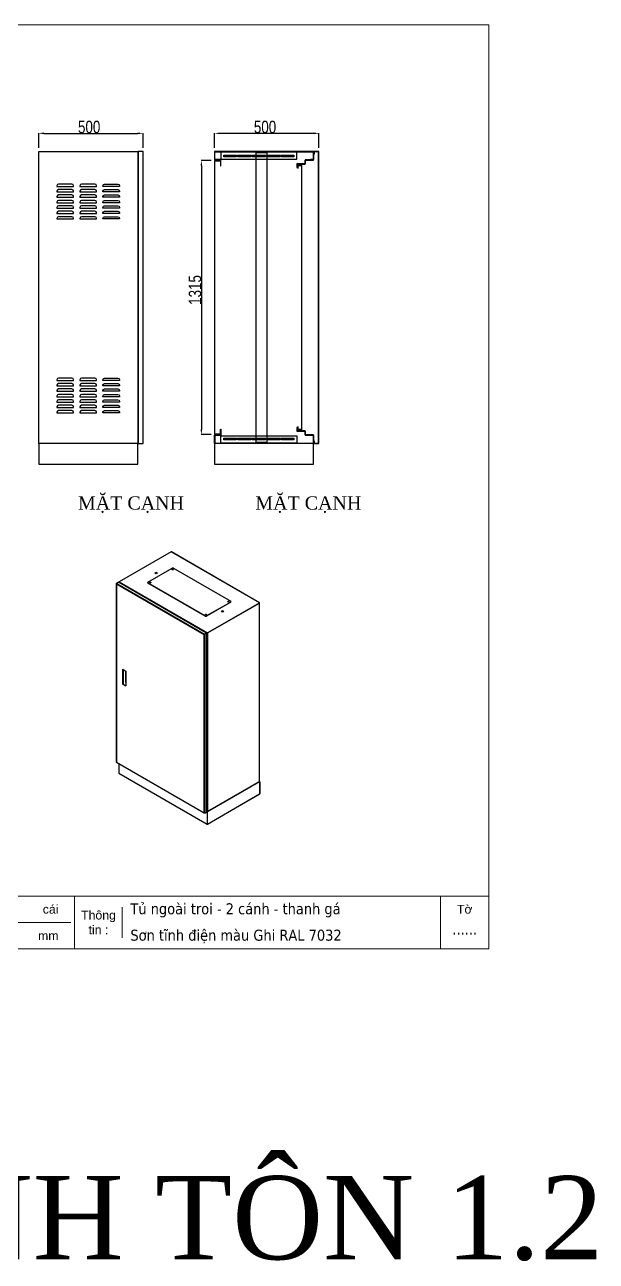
# Model space of a CAD drawing. Header units: inches. Extents: x 21 to 136330, y 8 to 58290.
# Drawn here: x 96423 to 99164, y 20043 to 25972 of the extents above; entities that cross this region are included whole.
import ezdxf
from ezdxf.enums import TextEntityAlignment as Align

# ---------------------------------------------------------------- set-up
doc = ezdxf.new("R2010")
doc.units = ezdxf.units.IN
doc.header["$MEASUREMENT"] = 0
doc.layers.add('0 KHUNG KT01', color=7, linetype='Continuous')
doc.layers.add('1-EMC-ACESS', color=4, linetype='Continuous')
doc.layers.add('0 TĂNG CỨNG', color=7, linetype='Continuous', lineweight=15)
doc.layers.add('@.DM. KÍCH THƯỚC', color=8, linetype='Continuous', transparency=0.2)
doc.layers.add('@.DM. KÍCH THƯỚC @ 1', color=8, linetype='Continuous', transparency=0.2)
doc.styles.add('ARIAL', font='arial.ttf')
doc.styles.add('roman', font='roman.shx', dxfattribs={"width": 0.8})
doc.styles.add('Tahoma (Input Text)', font='tahoma.ttf')
doc.dimstyles.new('Kích thước Duy Mạnh', dxfattribs={"dimtxt": 30, "dimasz": 25, "dimexe": 1.25, "dimexo": 20, "dimtad": 1, "dimdec": 1, "dimtxsty": 'roman', "dimcen": 2.5, "dimclrd": 8, "dimclre": 8, "dimclrt": 2, "dimadec": 0, "dimazin": 0, "dimtfac": 1, "dimtdec": 1, "dimtix": 1, "dimtmove": 0, "dimatfit": 3, "dimfxl": 1, "dimtfillclr": 1, "dimarcsym": 0})

# ---------------------------------------------------------------- blocks, each defined once
blk = doc.blocks.new('*D1578')
at = {"layer": '@.DM. KÍCH THƯỚC', "color": 8, "lineweight": -2, "transparency": 16777216}
for p, q in [((97316.8, 25322), (97269.1, 25322)), ((97316.8, 24007), (97269.1, 24007))]:
    blk.add_line(p, q, dxfattribs=at)
at = {"layer": '@.DM. KÍCH THƯỚC', "lineweight": -2, "transparency": 16777216}
blk.add_line((97270.3, 25297), (97270.3, 24032), dxfattribs=at)
at = {"layer": '@.DM. KÍCH THƯỚC', "transparency": 16777216}
for points in [[(97266.2, 25297), (97274.5, 25297), (97270.3, 25322)], [(97266.2, 24032), (97274.5, 24032), (97270.3, 24007)]]:
    blk.add_solid(points, dxfattribs=at)
at = {"layer": 'Defpoints', "color": 0, "transparency": 16777216}
for p in [(97336.8, 25322), (97270.3, 24007), (97336.8, 24007)]:
    blk.add_point(p, dxfattribs=at)
at = {"layer": '@.DM. KÍCH THƯỚC', "color": 2, "transparency": 16777216, "insert": (97209.7, 24629.1), "char_height": 60, "attachment_point": 1, "rotation": 90, "style": 'roman'}
blk.add_mtext('1315', dxfattribs=at)
blk = doc.blocks.new('*D1579')
at = {"layer": '@.DM. KÍCH THƯỚC', "color": 8, "lineweight": -2, "transparency": 16777216}
for p, q in [((96490.5, 25381.5), (96490.5, 25452.9)), ((96990.5, 25381.5), (96990.5, 25452.9))]:
    blk.add_line(p, q, dxfattribs=at)
at = {"layer": '@.DM. KÍCH THƯỚC', "lineweight": -2, "transparency": 16777216}
blk.add_line((96515.5, 25451.6), (96965.5, 25451.6), dxfattribs=at)
at = {"layer": '@.DM. KÍCH THƯỚC', "transparency": 16777216}
for points in [[(96515.5, 25455.8), (96515.5, 25447.4), (96490.5, 25451.6)], [(96965.5, 25455.8), (96965.5, 25447.4), (96990.5, 25451.6)]]:
    blk.add_solid(points, dxfattribs=at)
at = {"layer": 'Defpoints', "color": 0, "transparency": 16777216}
for p in [(96990.5, 25451.6), (96490.5, 25361.5), (96990.5, 25361.5)]:
    blk.add_point(p, dxfattribs=at)
at = {"layer": '@.DM. KÍCH THƯỚC', "color": 2, "transparency": 16777216, "insert": (96678.8, 25512.2), "char_height": 60, "attachment_point": 1, "style": 'roman'}
blk.add_mtext('500', dxfattribs=at)
blk = doc.blocks.new('*D1584')
at = {"layer": '@.DM. KÍCH THƯỚC', "color": 8, "lineweight": -2, "transparency": 16777216}
for p, q in [((97333.8, 25381.5), (97333.8, 25452.9)), ((97833.8, 25381.5), (97833.8, 25452.9))]:
    blk.add_line(p, q, dxfattribs=at)
at = {"layer": '@.DM. KÍCH THƯỚC', "lineweight": -2, "transparency": 16777216}
blk.add_line((97808.8, 25451.6), (97358.8, 25451.6), dxfattribs=at)
at = {"layer": '@.DM. KÍCH THƯỚC', "transparency": 16777216}
for points in [[(97358.8, 25455.8), (97358.8, 25447.4), (97333.8, 25451.6)], [(97808.8, 25455.8), (97808.8, 25447.4), (97833.8, 25451.6)]]:
    blk.add_solid(points, dxfattribs=at)
at = {"layer": 'Defpoints', "color": 0, "transparency": 16777216}
for p in [(97333.8, 25451.6), (97333.8, 25361.5), (97833.8, 25361.5)]:
    blk.add_point(p, dxfattribs=at)
at = {"layer": '@.DM. KÍCH THƯỚC', "color": 2, "transparency": 16777216, "insert": (97522.1, 25512.2), "char_height": 60, "attachment_point": 1, "style": 'roman'}
blk.add_mtext('500', dxfattribs=at)
blk = doc.blocks.new('KHUNG KT1')
at = {"color": 7}
for p, q in [((7128, -4752), (0, -4752)), ((2294.1, -4752), (2294.1, -5040)), ((4052.8, -4752), (4052.8, -5040)), ((4868.8, -4752), (4868.8, -5040)), ((6864, -4752), (6864, -5040)), ((5128.7, -4812), (5128.7, -4980)), ((4848, -4896), (0, -4896))]:
    blk.add_line(p, q, dxfattribs=at)
blk.add_lwpolyline([(0, 0), (7128, 0), (7128, -5040), (0, -5040)], close=True, dxfattribs=at)
at = {"layer": '0 KHUNG KT01'}
for p, q in [((1077.9, -4752), (1077.9, -4896)), ((476.3, -4896), (476.3, -5040)), ((1385.1, -4896), (1385.1, -5040))]:
    blk.add_line(p, q, dxfattribs=at)
at = {"color": 2, "char_height": 48, "style": 'ARIAL'}
for s, insert, width, attachment_point in [('  Tên sản phẩm :', (2299.1, -4824), 2202.321, 4), ('  Số lượng :', (4052.8, -4824), 2202.321, 4), ('  Thiết kế :', (0, -4824), 2202.321, 4), ('  Khách hàng :', (1066.9, -4824), 2202.321, 4), ('cái', (4695, -4824), 2202.321, 4), ('Thông\\Ptin :', (4998.8, -4896), 259.945, 5), ('Tờ', (6996, -4824), 264, 5), ('CNC:', (18.2, -4968), 2202.321, 4), ('  Nhận đơn :', (451.9, -4968), 2202.321, 4), ('  Giao hàng :', (1356.7, -4968), 2202.321, 4), ('  Kích thước :', (2307, -4968), 2202.321, 4), ('mm', (3729.5, -4968), 2202.321, 4), ('  Loại tôn :', (4052.8, -4968), 2202.321, 4), ('mm', (4669.3, -4968), 2202.321, 4)]:
    blk.add_mtext(s, dxfattribs=dict(at, insert=insert, width=width, attachment_point=attachment_point))
at = {"color": 1, "style": 'Tahoma (Input Text)', "flags": 8}
for tag, p in [('#03', (1514.7, -4846.3)), ('#01', (328.9, -4851.1)), ('#05', (2819, -4851.1)), ('#07', (4424, -4851.1)), ('#09', (5172.9, -4851.1)), ('#02', (189.8, -4995.1)), ('#04', (1755.3, -4995.1)), ('#06', (2727.8, -4995.1)), ('#08', (4382.7, -4995.1)), ('#10', (5172.9, -4995.1))]:
    blk.add_attdef(tag, p, '', height=60, dxfattribs=at)
blk.add_attdef('#11', text='', height=60, dxfattribs=at).set_placement((6996, -4961.6), align=Align.CENTER)
at = {"layer": '0 TĂNG CỨNG', "color": 1, "style": 'ARIAL'}
blk.add_attdef('#12', (852.8, -4987.6), '', height=60, dxfattribs=at)
blk = doc.blocks.new('SRFWTRGNM')
for p, q in [((216.6, 642.8), (-32.1, 499.2)), ((640.9, 397.9), (216.6, 642.8)), ((641.6, 398.3), (218.2, 642.7)), ((106.1, 497.2), (221.7, 564)), ((228, 564), (502.8, 405.4)), ((-46, 488.8), (-46, -364.8)), ((-45.9, 489.2), (-45.2, 488.7)), ((-45.3, 491.6), (-36.1, 496.9)), ((-45.3, 489.7), (-45.3, 491.6)), ((-44.5, 491.1), (-45.3, 491.6)), ((-45.3, 489.7), (-44.9, 489.5)), ((-45.3, 487.9), (-45.3, -365.7)), ((375.2, 245.1), (-45.3, 487.9)), ((-35.3, 496.5), (-44.5, 491.1)), ((-44.5, 491.1), (-44.5, 490)), ((-44.4, 491.1), (-35.2, 496.4)), ((-44.4, 491.1), (-43.8, 490.7)), ((-44.4, 490.1), (-44.4, 491.1)), ((-44.4, 490.1), (-44.4, 490.1)), ((-43.8, 490.7), (376.8, 247.9)), ((-36.1, 496.9), (-35.3, 496.5)), ((-35.3, 496.5), (-35.3, 496.4)), ((386.8, 252.8), (-35.2, 496.4)), ((387.5, 253.1), (-33.7, 496.3)), ((-32.7, 495.8), (-32.7, 497.4)), ((-32.1, 499.2), (392.2, 254.3)), ((-31.9, 495.3), (-32.1, 495.6)), ((-32.1, 495.6), (-32.1, 495.4)), ((-32.1, 495.6), (-31.9, 495.3)), ((389, 252.5), (-32.1, 495.6)), ((104.7, 494.5), (104.7, 495.4)), ((106.1, 492.7), (106.1, 493.6)), ((380.8, 335), (106.1, 493.6)), ((380.8, 334), (106.1, 492.7)), ((502.8, 401.7), (387.1, 335)), ((502.8, 400.8), (387.1, 334)), ((392.2, 254.3), (640.9, 397.9)), ((640.9, 397), (392.2, 253.4)), ((392.2, 253.4), (640.9, 397)), ((502.8, 401.7), (502.8, 400.8)), ((504.1, 402.6), (504.1, 403.6)), ((641.6, 398.3), (640.9, 397.9)), ((640.9, 397), (640.9, 397.9)), ((640.9, -458.5), (640.9, 397)), ((641.6, -457.6), (641.6, 397.9)), ((380.8, 335), (380.8, 334)), ((387.1, 334), (387.1, 335)), ((376, 245.6), (375.2, 245.1)), ((375.2, -608.5), (375.2, 245.1)), ((376, 247.2), (376, 245.6)), ((376, 245.6), (377.4, 244.8)), ((377.6, 245.9), (376.7, 245.4)), ((376.7, 245.4), (377.6, 245.9)), ((376.8, 247.9), (376.8, 246.9)), ((376.8, 247.9), (377.5, 247.5)), ((377.5, 246.5), (376.8, 246.9)), ((386.8, 252.8), (377.5, 247.5)), ((377.5, 246.5), (377.5, 247.5)), ((377.5, 246.5), (377.6, 246.6)), ((386.9, 252.8), (377.6, 247.4)), ((377.6, 245.6), (377.6, 247.4)), ((377.6, 247.4), (378.4, 246.9)), ((378.4, 245.1), (377.6, 245.6)), ((378.4, 246.9), (387.7, 252.3)), ((378.4, 246.9), (378.4, 245.1)), ((378.4, 245.1), (378.4, -608.5)), ((386.8, 252.8), (386.8, 252.7)), ((387.7, 252.3), (386.9, 252.8)), ((387.7, 184.9), (387.7, 252.3)), ((389, 252.5), (388.3, 252.1)), ((388.3, 252.1), (389, 252.5)), ((388.3, 185.9), (388.3, 252.5)), ((392.2, 254.3), (389, 252.5)), ((389, 252.5), (390, 253)), ((389, -601.2), (389, 252.5)), ((392.2, 253.4), (391.4, 253.8)), ((392.2, 254.3), (392.2, 253.4)), ((392.2, 253.4), (392.2, -602.1)), ((387.7, 135.9), (387.7, 184.9)), ((387.7, -151.9), (387.7, 135.9)), ((388.3, -150.9), (388.3, 136.9)), ((-14.3, 79), (0, 70.7)), ((-14.3, 7.3), (-14.3, 79)), ((-13.5, 78.5), (-13.5, 7.8)), ((-0.3, 17.3), (-0.3, 70.9)), ((0, 70.7), (0, -0.9)), ((-14.3, 7.3), (-13.5, 7.8)), ((0, -0.9), (-14.3, 7.3)), ((-13.5, 7.8), (0, 0)), ((-0.3, 18.2), (0, 18.4)), ((0, 17.5), (-0.3, 17.3)), ((387.7, -200.9), (387.7, -151.9)), ((387.7, -488.7), (387.7, -200.9)), ((388.3, -487.8), (388.3, -199.9)), ((-45.3, -365.7), (375.2, -608.5)), ((-44.9, -366.8), (375.7, -609.6)), ((-33.7, -373.2), (-33.7, -418.4)), ((-33.7, -418.4), (390.6, -663.4)), ((-32.6, -419.8), (390.4, -664)), ((392.2, -602.1), (640.9, -458.5)), ((640.9, -458.5), (392.2, -602.1)), ((640.9, -459.4), (392.2, -603)), ((640.9, -461.3), (392.2, -604.9)), ((640.7, -460.2), (641.7, -460.8)), ((640.8, -460.4), (640.8, -460.4)), ((640.8, -460.4), (641.6, -460.9)), ((640.9, -459.4), (640.9, -458.5)), ((640.9, -459.4), (642.5, -460.4)), ((640.9, -461.3), (641.6, -460.9)), ((641.6, -460.9), (641.6, -518.4)), ((641.7, -460.8), (642.5, -460.4)), ((641.7, -518.4), (641.7, -460.8)), ((642.5, -460.4), (642.5, -517.9)), ((387.7, -537.7), (387.7, -488.7)), ((391.4, -663.7), (640.8, -519.7)), ((391.5, -662.8), (641.6, -518.4)), ((641.7, -518.4), (641.6, -518.3)), ((642.5, -517.9), (641.7, -518.4)), ((387.7, -605), (387.7, -537.7)), ((388.3, -603.4), (388.3, -536.7)), ((376, -608.8), (376, -609.7)), ((376.8, -609.5), (376.8, -608.9)), ((377.5, -609.9), (376.8, -609.5)), ((377.4, -608.9), (377.5, -608.9)), ((377.5, -608.9), (377.5, -609.9)), ((377.6, -608.9), (377.5, -608.9)), ((377.5, -609.9), (377.6, -609.8)), ((377.6, -609.9), (377.6, -608.8)), ((377.6, -609.9), (378.4, -610.4)), ((378.4, -610.4), (387.7, -605)), ((378.4, -608.5), (378.4, -610.4)), ((389, -604.9), (388.1, -604.4)), ((388.3, -600), (389, -601.2)), ((389, -601.2), (388.3, -600)), ((388.3, -600.8), (389, -601.2)), ((390.6, -602.9), (388.3, -601.6)), ((389.8, -604.4), (389, -604.9)), ((389, -604.9), (390.6, -605.8)), ((390.6, -603), (389.2, -603.8)), ((389.8, -604.4), (391.4, -605.3)), ((390.6, -603), (390.6, -602.9)), ((392, -603.8), (390.6, -603)), ((391.4, -605.3), (390.6, -605.8)), ((390.6, -605.8), (390.6, -663.4)), ((391.4, -604.4), (390.7, -604.8)), ((391.5, -605.3), (390.7, -604.8)), ((390.7, -604.8), (390.7, -604.9)), ((391.4, -604.4), (392.2, -604.9)), ((391.4, -662.9), (391.4, -605.3)), ((391.5, -605.3), (392.2, -604.9)), ((391.5, -662.8), (391.5, -605.3)), ((392.2, -603), (391.8, -602.3)), ((392.2, -602.1), (392.2, -603)), ((390.6, -663.4), (391.4, -662.9)), ((391.5, -662.8), (391.4, -662.8))]:
    blk.add_line(p, q)
for centre, major_axis, start_param, end_param in [((218.2, 640.1), (-1.59, 2.76), 5.497787, 6.283185), ((145.3, 539.5), (5.25, 0), 0.152109, 2.989484), ((224.9, 557), (3.37, 0), 0.237941, 2.903652), ((224.9, 562.2), (4.5, 0), 0.785398, 2.356194), ((-43.8, 488.8), (-2.25, 0), 6.021386, 7.068583), ((-43.8, 488.8), (-2.25, 0), 5.497787, 6.021386), ((-43.8, 488.8), (1.13, 1.95), 1.308997, 2.356194), ((-43.8, 488.8), (1.13, 1.95), 0.785398, 1.308997), ((-30.5, 497.4), (-2.25, 0), 6.186948, 6.544985), ((-30.5, 496.5), (-1.59, 2.76), 0, 1.570796), ((-30.5, 496.5), (-1.59, 2.76), 1.047198, 1.570796), ((109.2, 495.4), (-4.5, 0), 5.497787, 7.068583), ((109.2, 494.5), (-4.5, 0), 0, 0.785398), ((116.7, 494.5), (3.38, 0), 0.237941, 2.903652), ((463.5, 355.8), (5.25, 0), 0.152109, 2.989484), ((492.1, 402.6), (3.37, 0), 0.237941, 2.903652), ((499.6, 403.6), (4.5, 0), 5.497787, 7.068583), ((499.6, 402.6), (4.5, 0), 5.497787, 6.283185), ((639.3, 397.9), (2.25, 0), 5.497787, 6.544985), ((384, 340.2), (3.38, 0), 0.237941, 2.903652), ((384, 336.8), (-4.5, 0), 0.785398, 2.356194), ((384, 335.9), (4.5, 0), 3.926991, 5.497787), ((376.8, 246), (-1.12, -1.95), 4.45059, 5.497787), ((376.8, 246), (2.25, 0), 3.926991, 4.974188), ((376.8, 246), (-1.13, -1.95), 3.926991, 4.45059), ((376.8, 246), (0.562, 0.974), 0.785398, 2.356194), ((376.8, 246), (-1.12, 0), 0.785398, 2.356194), ((376.8, 246), (2.25, 0), 4.974188, 5.497787), ((390.6, 254.3), (-2.25, 0), 1.308997, 2.356194), ((386.1, 185.9), (2.25, 0), 5.497787, 6.283185), ((386.1, 136.9), (2.25, 0), 5.497787, 7.068583), ((386.1, -150.9), (2.25, 0), 5.497787, 6.283185), ((386.1, -199.9), (2.25, 0), 5.497787, 7.068583), ((-43.8, -364.8), (-2.25, 0), 0, 0.785398), ((-43.8, -364.8), (-1.12, -1.95), 5.497787, 6.283185), ((639.3, -460.4), (1.13, -1.95), 1.308997, 1.570796), ((639.3, -460.4), (1.13, -1.95), 0.785398, 1.308997), ((639.3, -457.6), (2.25, 0), 5.497787, 6.283185), ((639.3, -456.7), (1.59, -2.76), 0, 0.881635), ((386.1, -487.8), (2.25, 0), 5.497787, 6.283185), ((386.1, -536.7), (2.25, 0), 5.497787, 7.068583), ((376.8, -607.6), (-1.12, -1.95), 5.497787, 6.544985), ((376.8, -607.6), (-2.25, 0), 0.785398, 1.832596), ((376.8, -607.6), (-1.12, -1.95), 0.261799, 0.785398), ((376.8, -607.6), (-2.25, 0), 1.832596, 2.356194), ((390.6, -600.3), (1.59, -2.76), 4.712389, 5.235988), ((390.6, -600.3), (1.59, -2.76), 4.712389, 6.283185), ((390.6, -604), (-1.12, -1.95), 4.974188, 5.497787), ((390.6, -604), (-1.12, -1.95), 4.28531, 4.974188), ((390.6, -604), (-0.562, -0.974), 3.926991, 5.497787), ((390.6, -601.2), (2.25, 0), 4.45059, 5.497787), ((390.6, -604), (0.563, -0.974), 0.785398, 2.356194), ((390.6, -604), (-1.13, 1.95), 4.45059, 4.775053), ((390.6, -604), (-1.13, 1.95), 3.926991, 4.45059)]:
    blk.add_ellipse(centre, major_axis=major_axis, ratio=0.57735, start_param=start_param, end_param=end_param)
for centre, major_axis in [((145.3, 540.4), (-5.25, 0)), ((224.9, 557.9), (3.37, 0)), ((116.7, 495.4), (3.38, 0)), ((463.5, 356.7), (-5.25, 0)), ((492.1, 403.6), (3.37, 0)), ((384, 341.1), (3.38, 0))]:
    blk.add_ellipse(centre, major_axis=major_axis, ratio=0.57735)
for points in [[(-36.1, 496.9), (-35.8, 497), (-35.4, 497), (-35.1, 496.8)], [(-35.1, 496.4), (-35.2, 496.5), (-35.2, 496.5), (-35.3, 496.5)], [(-35.2, 496.4), (-34.9, 496.5), (-34.6, 496.5), (-34.4, 496.5)], [(-35.1, 496.8), (-34.8, 496.8), (-34.6, 496.7), (-34.4, 496.5)], [(-34.7, 496.5), (-34.8, 496.6), (-34.9, 496.7), (-35.1, 496.8)], [(-34.4, 496.5), (-34.3, 496.5), (-34.2, 496.5), (-34.1, 496.5)], [(-34.1, 496.5), (-34, 496.5), (-33.8, 496.4), (-33.7, 496.3)], [(387.2, 253.1), (387.1, 253.1), (386.9, 253), (386.8, 252.8)], [(386.9, 252.8), (386.9, 252.7), (387, 252.7), (387, 252.7)], [(387.3, 253.2), (387.3, 253.2), (387.2, 253.2), (387.2, 253.1)], [(387.7, 252.5), (387.8, 253), (387.6, 253.2), (387.3, 253.2)], [(388.3, 252.4), (388.2, 252.4), (388, 252.4), (387.7, 252.3)], [(388.3, 252.4), (388.2, 252.5), (388.1, 252.5), (388, 252.5)], [(-33.7, -418.4), (-33.6, -418.8), (-33.4, -419.1), (-33.1, -419.4)], [(-33.1, -419.4), (-32.9, -419.6), (-32.8, -419.7), (-32.6, -419.8)], [(641.1, -519.4), (641, -519.5), (640.9, -519.6), (640.8, -519.7)], [(641.3, -519.2), (641.2, -519.2), (641.2, -519.3), (641.1, -519.4)], [(641.6, -518.4), (641.5, -518.7), (641.4, -519), (641.3, -519.2)], [(641.9, -518.7), (641.7, -518.9), (641.5, -519), (641.3, -519.1)], [(641.5, -518.9), (641.6, -518.8), (641.8, -518.8), (641.9, -518.7)], [(641.6, -518.5), (641.6, -518.4), (641.7, -518.4), (641.7, -518.4)], [(642.5, -517.9), (642.4, -518.2), (642.2, -518.5), (641.9, -518.7)], [(387.7, -605), (388.1, -604.6), (388.3, -604), (388.3, -603.4)], [(390.8, -663.5), (391.2, -663.8), (391.5, -663.7), (391.5, -663.4)], [(391.4, -662.9), (391.3, -662.9), (391.3, -663), (391.3, -663)], [(391.5, -663.4), (391.6, -663.2), (391.5, -663), (391.5, -662.8)]]:
    blk.add_open_spline(points, degree=3)
for points, knots in [([(387, 252.7), (387.2, 252.7), (387.3, 252.6), (387.6, 252.5), (387.8, 252.5), (387.9, 252.5), (388, 252.5), (388, 252.5)], [0, 0, 0, 0, 0.0693695, 0.0693695, 0.1384765, 0.1384765, 0.1564909, 0.1564909, 0.1564909, 0.1564909]), ([(387.2, 252.6), (387.2, 252.7), (387.2, 252.7), (387.3, 252.9), (387.3, 253), (387.3, 253.2)], [-0.09649044, -0.09649044, -0.09649044, -0.09649044, -0.08453239, -0.08453239, 0, 0, 0, 0]), ([(387.2, 252.7), (387.2, 252.7), (387.2, 252.7), (387.2, 252.8), (387.2, 253), (387.2, 253.1)], [-0.09701806, -0.09701806, -0.09701806, -0.09701806, -0.09001923, -0.09001923, 0, 0, 0, 0]), ([(388, 252.5), (388.1, 252.5), (388.2, 252.5), (388.3, 252.5), (388.3, 252.5), (388.3, 252.5)], [0, 0, 0, 0, 0.06575537, 0.06575537, 0.09008706, 0.09008706, 0.09008706, 0.09008706]), ([(388.3, 252.5), (388.3, 252.5), (388.3, 252.5), (388.3, 252.4), (388.3, 252.4), (388.3, 252.4), (388.3, 252.4)], [-0.518658, -0.518658, -0.518658, -0.518658, -0.3376904, -0.3376904, -0.3376904, -0.3123669, -0.3123669, -0.3123669, -0.3123669]), ([(391.3, -663), (391.1, -663.1), (391, -663.2), (390.8, -663.4), (390.7, -663.6), (390.6, -663.8), (390.5, -663.8), (390.4, -663.9), (390.4, -664), (390.4, -664)], [0, 0, 0, 0, 0.0693757, 0.0693757, 0.1384825, 0.1384825, 0.2062242, 0.2062242, 0.2465068, 0.2465068, 0.2465068, 0.2465068]), ([(390.4, -664), (390.4, -664), (390.4, -664), (390.4, -664), (390.4, -663.9), (390.5, -663.7), (390.6, -663.4)], [-0.5098141, -0.5098141, -0.5098141, -0.5098141, -0.350237, -0.350237, -0.350237, 0, 0, 0, 0]), ([(391.2, -663.1), (391.2, -663.1), (391.2, -663.1), (391.3, -663.2), (391.4, -663.3), (391.5, -663.4)], [-0.09701806, -0.09701806, -0.09701806, -0.09701806, -0.09001923, -0.09001923, 0, 0, 0, 0])]:
    blk.add_open_spline(points, degree=3, knots=knots)

msp = doc.modelspace()

# ---------------------------------------------------------------- linework, layer by layer
for p, q in [((97378.8055, 25338.4802), (97378.8055, 25347.4802)), ((97713.8055, 25347.4802), (97713.8055, 25338.4802)), ((97378.8055, 23981.4802), (97378.8055, 23990.4802)), ((97713.8055, 23990.4802), (97713.8055, 23981.4802))]:
    msp.add_line(p, q)
for points in [[(96490.52, 25364.4802), (96965.52, 25364.4802), (96965.52, 23964.4802), (96490.52, 23964.4802)], [(96967.02, 23964.4802), (96990.52, 23964.4802), (96990.52, 25364.4802), (96967.02, 25364.4802)], [(97335.3055, 25325.9802), (97335.3055, 25362.9802), (97807.3055, 25362.9802), (97807.3055, 25325.9802), (97793.8055, 25325.9802), (97793.8055, 25324.4802), (97808.8055, 25324.4802), (97808.8055, 25364.4802), (97333.8055, 25364.4802), (97333.8055, 25324.4802), (97362.3055, 25324.4802), (97362.3055, 25295.9802), (97363.8055, 25295.9802), (97363.8055, 25325.9802)], [(97333.8055, 25321.9802), (97333.8055, 24006.9802), (97361.3055, 24006.9802), (97361.3055, 24008.4802), (97335.3055, 24008.4802), (97335.3055, 25320.4802), (97361.3055, 25320.4802), (97361.3055, 25321.9802)], [(97730.3055, 25288.4802), (97730.3055, 25303.9802), (97768.8055, 25303.9802), (97768.8055, 25322.4802), (97808.8055, 25322.4802), (97808.8055, 25323.9802), (97767.3055, 25323.9802), (97767.3055, 25305.4802), (97728.8055, 25305.4802), (97728.8055, 25288.4802)], [(97808.8055, 24004.4802), (97808.8055, 23964.4802), (97333.8055, 23964.4802), (97333.8055, 24004.4802), (97362.3055, 24004.4802), (97362.3055, 24032.9802), (97363.8055, 24032.9802), (97363.8055, 24002.9802), (97335.3055, 24002.9802), (97335.3055, 23965.9802), (97807.3055, 23965.9802), (97807.3055, 24002.9802), (97793.8055, 24002.9802), (97793.8055, 24004.4802)], [(97728.8055, 24040.4802), (97728.8055, 24023.4802), (97767.3055, 24023.4802), (97767.3055, 24004.9802), (97808.8055, 24004.9802), (97808.8055, 24006.4802), (97768.8055, 24006.4802), (97768.8055, 24024.9802), (97730.3055, 24024.9802), (97730.3055, 24040.4802)], [(96965.52, 23964.4802), (96490.52, 23964.4802), (96490.52, 23864.4802), (96965.52, 23864.4802)], [(97808.8055, 23964.4802), (97333.8055, 23964.4802), (97333.8055, 23864.4802), (97808.8055, 23864.4802)]]:
    msp.add_lwpolyline(points, close=True)
at = {"color": 6}
for points in [[(97363.8055, 25327.9802), (97728.8055, 25327.9802), (97728.8055, 25362.9802), (97363.8055, 25362.9802)], [(97533.8055, 25359.4802), (97583.8055, 25359.4802), (97583.8055, 23969.4802), (97533.8055, 23969.4802)], [(97363.8055, 24000.9802), (97728.8055, 24000.9802), (97728.8055, 23965.9802), (97363.8055, 23965.9802)]]:
    msp.add_lwpolyline(points, close=True, dxfattribs=at)
at = {"color": 2}
for points in [[(97378.8055, 25347.4802), (97436.3055, 25347.4802, -1), (97436.3055, 25338.4802), (97378.8055, 25338.4802)], [(97506.3055, 25338.4802), (97446.3055, 25338.4802, -1), (97446.3055, 25347.4802), (97506.3055, 25347.4802, -1)], [(97576.3055, 25338.4802), (97516.3055, 25338.4802, -1), (97516.3055, 25347.4802), (97576.3055, 25347.4802, -1)], [(97646.3055, 25338.4802), (97586.3055, 25338.4802, -1), (97586.3055, 25347.4802), (97646.3055, 25347.4802, -1)], [(97713.8055, 25338.4802), (97656.3055, 25338.4802, -1), (97656.3055, 25347.4802), (97713.8055, 25347.4802)], [(96650.02, 25207.9849), (96586.02, 25207.9849, 0.414213562), (96578.02, 25199.9849), (96578.02, 25196.9849), (96658.02, 25196.9849), (96658.02, 25199.9849, 0.414213562)], [(96760.02, 25207.9849), (96696.02, 25207.9849, 0.414213562), (96688.02, 25199.9849), (96688.02, 25196.9849), (96768.02, 25196.9849), (96768.02, 25199.9849, 0.414213562)], [(96806.02, 25207.9849), (96870.02, 25207.9849, -0.414213562), (96878.02, 25199.9849), (96878.02, 25196.9849), (96798.02, 25196.9849), (96798.02, 25199.9849, -0.414213562)], [(96650.02, 25181.9849), (96586.02, 25181.9849, 0.414213562), (96578.02, 25173.9849), (96578.02, 25170.9849), (96658.02, 25170.9849), (96658.02, 25173.9849, 0.414213562)], [(96650.02, 25155.9849), (96586.02, 25155.9849, 0.414213562), (96578.02, 25147.9849), (96578.02, 25144.9849), (96658.02, 25144.9849), (96658.02, 25147.9849, 0.414213562)], [(96760.02, 25181.9849), (96696.02, 25181.9849, 0.414213562), (96688.02, 25173.9849), (96688.02, 25170.9849), (96768.02, 25170.9849), (96768.02, 25173.9849, 0.414213562)], [(96760.02, 25155.9849), (96696.02, 25155.9849, 0.414213562), (96688.02, 25147.9849), (96688.02, 25144.9849), (96768.02, 25144.9849), (96768.02, 25147.9849, 0.414213562)], [(96806.02, 25181.9849), (96870.02, 25181.9849, -0.414213562), (96878.02, 25173.9849), (96878.02, 25170.9849), (96798.02, 25170.9849), (96798.02, 25173.9849, -0.414213562)], [(96806.02, 25155.9849), (96870.02, 25155.9849, -0.414213562), (96878.02, 25147.9849), (96878.02, 25144.9849), (96798.02, 25144.9849), (96798.02, 25147.9849, -0.414213562)], [(96650.02, 25129.9849), (96586.02, 25129.9849, 0.414213562), (96578.02, 25121.9849), (96578.02, 25118.9849), (96658.02, 25118.9849), (96658.02, 25121.9849, 0.414213562)], [(96650.02, 25103.9849), (96586.02, 25103.9849, 0.414213562), (96578.02, 25095.9849), (96578.02, 25092.9849), (96658.02, 25092.9849), (96658.02, 25095.9849, 0.414213562)], [(96760.02, 25129.9849), (96696.02, 25129.9849, 0.414213562), (96688.02, 25121.9849), (96688.02, 25118.9849), (96768.02, 25118.9849), (96768.02, 25121.9849, 0.414213562)], [(96760.02, 25103.9849), (96696.02, 25103.9849, 0.414213562), (96688.02, 25095.9849), (96688.02, 25092.9849), (96768.02, 25092.9849), (96768.02, 25095.9849, 0.414213562)], [(96806.02, 25129.9849), (96870.02, 25129.9849, -0.414213562), (96878.02, 25121.9849), (96878.02, 25118.9849), (96798.02, 25118.9849), (96798.02, 25121.9849, -0.414213562)], [(96806.02, 25103.9849), (96870.02, 25103.9849, -0.414213562), (96878.02, 25095.9849), (96878.02, 25092.9849), (96798.02, 25092.9849), (96798.02, 25095.9849, -0.414213562)], [(96650.02, 25077.9849), (96586.02, 25077.9849, 0.414213562), (96578.02, 25069.9849), (96578.02, 25066.9849), (96658.02, 25066.9849), (96658.02, 25069.9849, 0.414213562)], [(96650.02, 25051.9849), (96586.02, 25051.9849, 0.414213562), (96578.02, 25043.9849), (96578.02, 25040.9849), (96658.02, 25040.9849), (96658.02, 25043.9849, 0.414213562)], [(96760.02, 25077.9849), (96696.02, 25077.9849, 0.414213562), (96688.02, 25069.9849), (96688.02, 25066.9849), (96768.02, 25066.9849), (96768.02, 25069.9849, 0.414213562)], [(96760.02, 25051.9849), (96696.02, 25051.9849, 0.414213562), (96688.02, 25043.9849), (96688.02, 25040.9849), (96768.02, 25040.9849), (96768.02, 25043.9849, 0.414213562)], [(96806.02, 25077.9849), (96870.02, 25077.9849, -0.414213562), (96878.02, 25069.9849), (96878.02, 25066.9849), (96798.02, 25066.9849), (96798.02, 25069.9849, -0.414213562)], [(96806.02, 25051.9849), (96870.02, 25051.9849, -0.414213562), (96878.02, 25043.9849), (96878.02, 25040.9849), (96798.02, 25040.9849), (96798.02, 25043.9849, -0.414213562)], [(96650.02, 24277.7901), (96586.02, 24277.7901, 0.414213562), (96578.02, 24269.7901), (96578.02, 24266.7901), (96658.02, 24266.7901), (96658.02, 24269.7901, 0.414213562)], [(96650.02, 24251.7901), (96586.02, 24251.7901, 0.414213562), (96578.02, 24243.7901), (96578.02, 24240.7901), (96658.02, 24240.7901), (96658.02, 24243.7901, 0.414213562)], [(96760.02, 24277.7901), (96696.02, 24277.7901, 0.414213562), (96688.02, 24269.7901), (96688.02, 24266.7901), (96768.02, 24266.7901), (96768.02, 24269.7901, 0.414213562)], [(96760.02, 24251.7901), (96696.02, 24251.7901, 0.414213562), (96688.02, 24243.7901), (96688.02, 24240.7901), (96768.02, 24240.7901), (96768.02, 24243.7901, 0.414213562)], [(96806.02, 24277.7901), (96870.02, 24277.7901, -0.414213562), (96878.02, 24269.7901), (96878.02, 24266.7901), (96798.02, 24266.7901), (96798.02, 24269.7901, -0.414213562)], [(96806.02, 24251.7901), (96870.02, 24251.7901, -0.414213562), (96878.02, 24243.7901), (96878.02, 24240.7901), (96798.02, 24240.7901), (96798.02, 24243.7901, -0.414213562)], [(96650.02, 24225.7901), (96586.02, 24225.7901, 0.414213562), (96578.02, 24217.7901), (96578.02, 24214.7901), (96658.02, 24214.7901), (96658.02, 24217.7901, 0.414213562)], [(96650.02, 24199.7901), (96586.02, 24199.7901, 0.414213562), (96578.02, 24191.7901), (96578.02, 24188.7901), (96658.02, 24188.7901), (96658.02, 24191.7901, 0.414213562)], [(96760.02, 24225.7901), (96696.02, 24225.7901, 0.414213562), (96688.02, 24217.7901), (96688.02, 24214.7901), (96768.02, 24214.7901), (96768.02, 24217.7901, 0.414213562)], [(96760.02, 24199.7901), (96696.02, 24199.7901, 0.414213562), (96688.02, 24191.7901), (96688.02, 24188.7901), (96768.02, 24188.7901), (96768.02, 24191.7901, 0.414213562)], [(96806.02, 24225.7901), (96870.02, 24225.7901, -0.414213562), (96878.02, 24217.7901), (96878.02, 24214.7901), (96798.02, 24214.7901), (96798.02, 24217.7901, -0.414213562)], [(96806.02, 24199.7901), (96870.02, 24199.7901, -0.414213562), (96878.02, 24191.7901), (96878.02, 24188.7901), (96798.02, 24188.7901), (96798.02, 24191.7901, -0.414213562)], [(96650.02, 24173.7901), (96586.02, 24173.7901, 0.414213562), (96578.02, 24165.7901), (96578.02, 24162.7901), (96658.02, 24162.7901), (96658.02, 24165.7901, 0.414213562)], [(96650.02, 24147.7901), (96586.02, 24147.7901, 0.414213562), (96578.02, 24139.7901), (96578.02, 24136.7901), (96658.02, 24136.7901), (96658.02, 24139.7901, 0.414213562)], [(96760.02, 24173.7901), (96696.02, 24173.7901, 0.414213562), (96688.02, 24165.7901), (96688.02, 24162.7901), (96768.02, 24162.7901), (96768.02, 24165.7901, 0.414213562)], [(96760.02, 24147.7901), (96696.02, 24147.7901, 0.414213562), (96688.02, 24139.7901), (96688.02, 24136.7901), (96768.02, 24136.7901), (96768.02, 24139.7901, 0.414213562)], [(96806.02, 24173.7901), (96870.02, 24173.7901, -0.414213562), (96878.02, 24165.7901), (96878.02, 24162.7901), (96798.02, 24162.7901), (96798.02, 24165.7901, -0.414213562)], [(96806.02, 24147.7901), (96870.02, 24147.7901, -0.414213562), (96878.02, 24139.7901), (96878.02, 24136.7901), (96798.02, 24136.7901), (96798.02, 24139.7901, -0.414213562)], [(96650.02, 24121.7901), (96586.02, 24121.7901, 0.414213562), (96578.02, 24113.7901), (96578.02, 24110.7901), (96658.02, 24110.7901), (96658.02, 24113.7901, 0.414213562)], [(96760.02, 24121.7901), (96696.02, 24121.7901, 0.414213562), (96688.02, 24113.7901), (96688.02, 24110.7901), (96768.02, 24110.7901), (96768.02, 24113.7901, 0.414213562)], [(96806.02, 24121.7901), (96870.02, 24121.7901, -0.414213562), (96878.02, 24113.7901), (96878.02, 24110.7901), (96798.02, 24110.7901), (96798.02, 24113.7901, -0.414213562)], [(97378.8055, 23990.4802), (97436.3055, 23990.4802, -1), (97436.3055, 23981.4802), (97378.8055, 23981.4802)], [(97506.3055, 23981.4802), (97446.3055, 23981.4802, -1), (97446.3055, 23990.4802), (97506.3055, 23990.4802, -1)], [(97576.3055, 23981.4802), (97516.3055, 23981.4802, -1), (97516.3055, 23990.4802), (97576.3055, 23990.4802, -1)], [(97646.3055, 23981.4802), (97586.3055, 23981.4802, -1), (97586.3055, 23990.4802), (97646.3055, 23990.4802, -1)], [(97713.8055, 23981.4802), (97656.3055, 23981.4802, -1), (97656.3055, 23990.4802), (97713.8055, 23990.4802)]]:
    msp.add_lwpolyline(points, format="xyb", close=True, dxfattribs=at)
for points in [[(97810.3055, 23977.4802), (97811.8055, 23977.4802), (97811.8055, 23977.5509), (97810.3055, 23977.5509), (97810.3055, 23977.4802), (97810.3055, 23964.4802), (97833.8055, 23964.4802), (97833.8055, 25364.4802), (97810.3055, 25364.4802), (97810.3055, 25351.4802)], [(97811.8055, 23977.4802), (97811.8055, 23965.9802), (97832.3055, 23965.9802), (97832.3055, 25362.9802), (97811.8055, 25362.9802), (97811.8055, 25351.4802), (97811.8055, 25351.4095), (97810.3055, 25351.4095), (97810.3055, 25351.4802), (97811.8055, 25351.4802)], [(97732.3055, 24044.4802), (97733.8055, 24044.4802), (97733.8055, 24044.5509), (97732.3055, 24044.5509), (97732.3055, 24044.4802), (97732.3055, 24029.4802), (97752.3055, 24029.4802), (97752.3055, 25299.4802), (97732.3055, 25299.4802), (97732.3055, 25284.4802)], [(97733.8055, 25284.4802), (97732.3055, 25284.4802), (97732.3055, 25284.4095), (97733.8055, 25284.4095), (97733.8055, 25284.4802), (97733.8055, 25297.9802), (97750.8055, 25297.9802), (97750.8055, 24030.9802), (97733.8055, 24030.9802), (97733.8055, 24044.4802)]]:
    msp.add_lwpolyline(points)

# ---------------------------------------------------------------- block references
at = {"color": 6}
msp.add_blockref('SRFWTRGNM', (96908.2828, 22802.4494), dxfattribs=at)
at = {"layer": '0 TĂNG CỨNG', "color": 1}
ref = msp.add_blockref('KHUNG KT1', (92381.6544, 25972.4008), dxfattribs=dict(at, xscale=0.8792977987369557, yscale=0.8792977987369557, zscale=0.8792977987369557))
ref.add_attrib('#12', '28/06/2023', (93131.5632, 21586.8102), dxfattribs={"color": 1, "height": 52.75787, "style": 'ARIAL'})
ref.add_attrib('#01', 'manh', (92670.8805, 21706.874), dxfattribs={"layer": '0', "color": 1, "height": 52.75787, "style": 'Tahoma (Input Text)'})
ref.add_attrib('#03', '.....', (93713.5429, 21711.039), dxfattribs={"layer": '0', "color": 1, "height": 52.75787, "style": 'Tahoma (Input Text)'})
ref.add_attrib('#04', '06/07/2023', (93925.0884, 21580.2551), dxfattribs={"layer": '0', "color": 1, "height": 52.75787, "style": 'Tahoma (Input Text)'})
ref.add_attrib('#05', 'Tủ điện trong nhà', (94860.4029, 21706.874), dxfattribs={"layer": '0', "color": 1, "height": 52.757868, "style": 'Tahoma (Input Text)'})
ref.add_attrib('#06', '1500x800x500', (94780.2401, 21580.2551), dxfattribs={"layer": '0', "color": 1, "height": 52.757868, "style": 'Tahoma (Input Text)'})
ref.add_attrib('#07', '01', (96271.6809, 21706.874), dxfattribs={"layer": '0', "color": 1, "height": 52.75787, "style": 'Tahoma (Input Text)'})
ref.add_attrib('#08', '1.5', (96235.3123, 21580.2551), dxfattribs={"layer": '0', "color": 1, "height": 52.75787, "style": 'Tahoma (Input Text)'})
ref.add_attrib('#10', 'Sơn tĩnh điện màu Ghi RAL 7032', (96930.174, 21580.2551), dxfattribs={"layer": '0', "color": 1, "height": 52.757868, "style": 'Tahoma (Input Text)'})
ref.add_attrib('#09', 'Tủ ngoài troi - 2 cánh - thanh gá', (96930.174, 21706.874), dxfattribs={"layer": '0', "color": 1, "height": 52.757868, "style": 'Tahoma (Input Text)'})
ref.add_attrib('#11', '......', dxfattribs={"layer": '0', "color": 1, "height": 52.75787, "style": 'Tahoma (Input Text)'}).set_placement((98533.2075, 21609.6464), align=Align.CENTER)
ref.add_attrib('#02', 'Quyen', (92548.533, 21580.2551), dxfattribs={"layer": '0', "color": 1, "height": 52.75787, "style": 'Tahoma (Input Text)'})

# ---------------------------------------------------------------- texts
at = {"layer": '1-EMC-ACESS', "color": 1, "linetype": 'ByBlock', "lineweight": -2, "attachment_point": 2, "style": 'ARIAL'}
for s, insert, char_height, width in [('{\\fTimes New Roman|b0|i0|c0|p18;\\C7;MẶT CẠNH}', (96933.0084, 23710.8428), 63.504, 972.626469), ('{\\fTimes New Roman|b0|i0|c0|p18;\\C7;MẶT CẠNH}', (97783.3189, 23710.8428), 63.504, 972.626469), ('{\\fTimes New Roman|b0|i0|c0|p18;\\C2;BẢN VẼ 2 CÁNH TÔN 1.2}', (95773.0721, 20452.2807), 400.0752, 13787.318684)]:
    msp.add_mtext(s, dxfattribs=dict(at, insert=insert, char_height=char_height, width=width))

# ---------------------------------------------------------------- dimensions: what is measured, and where the dimension line sits
at = {"layer": '@.DM. KÍCH THƯỚC @ 1'}
for base, p1, p2, picture, middle in [((96990.52, 25451.6028), (96490.52, 25361.4802), (96990.52, 25361.4802), '*D1579', (96740.52, 25451.6028)), ((97333.8055, 25451.6028), (97833.8055, 25361.4802), (97333.8055, 25361.4802), '*D1584', (97583.8055, 25451.6028))]:
    dim = msp.add_linear_dim(base=base, p1=p1, p2=p2, dimstyle='Kích thước Duy Mạnh', override={"dimscale": 1, "dimtxt": 60, "dimdec": 0, "dimclrd": 256, "dimtdec": 0, "dimtix": 1, "dimtofl": 0, "dimtmove": 0, "dimatfit": 1}, dxfattribs=at)
    dim.commit()
    dim.dimension.update_dxf_attribs({"geometry": picture, "text_midpoint": middle, "dimtype": 128})
dim = msp.add_linear_dim(base=(97270.3331, 24006.9802), p1=(97336.8055, 25321.9802), p2=(97336.8055, 24006.9802), angle=90, dimstyle='Kích thước Duy Mạnh', override={"dimscale": 1, "dimtxt": 60, "dimdec": 0, "dimclrd": 256, "dimtdec": 0, "dimtix": 1, "dimtofl": 0, "dimtmove": 0, "dimatfit": 1}, dxfattribs=at)
dim.commit()
dim.dimension.update_dxf_attribs({"geometry": '*D1578', "text_midpoint": (97270.3331, 24704.4802), "dimtype": 128})

doc.saveas('drawing.dxf')
